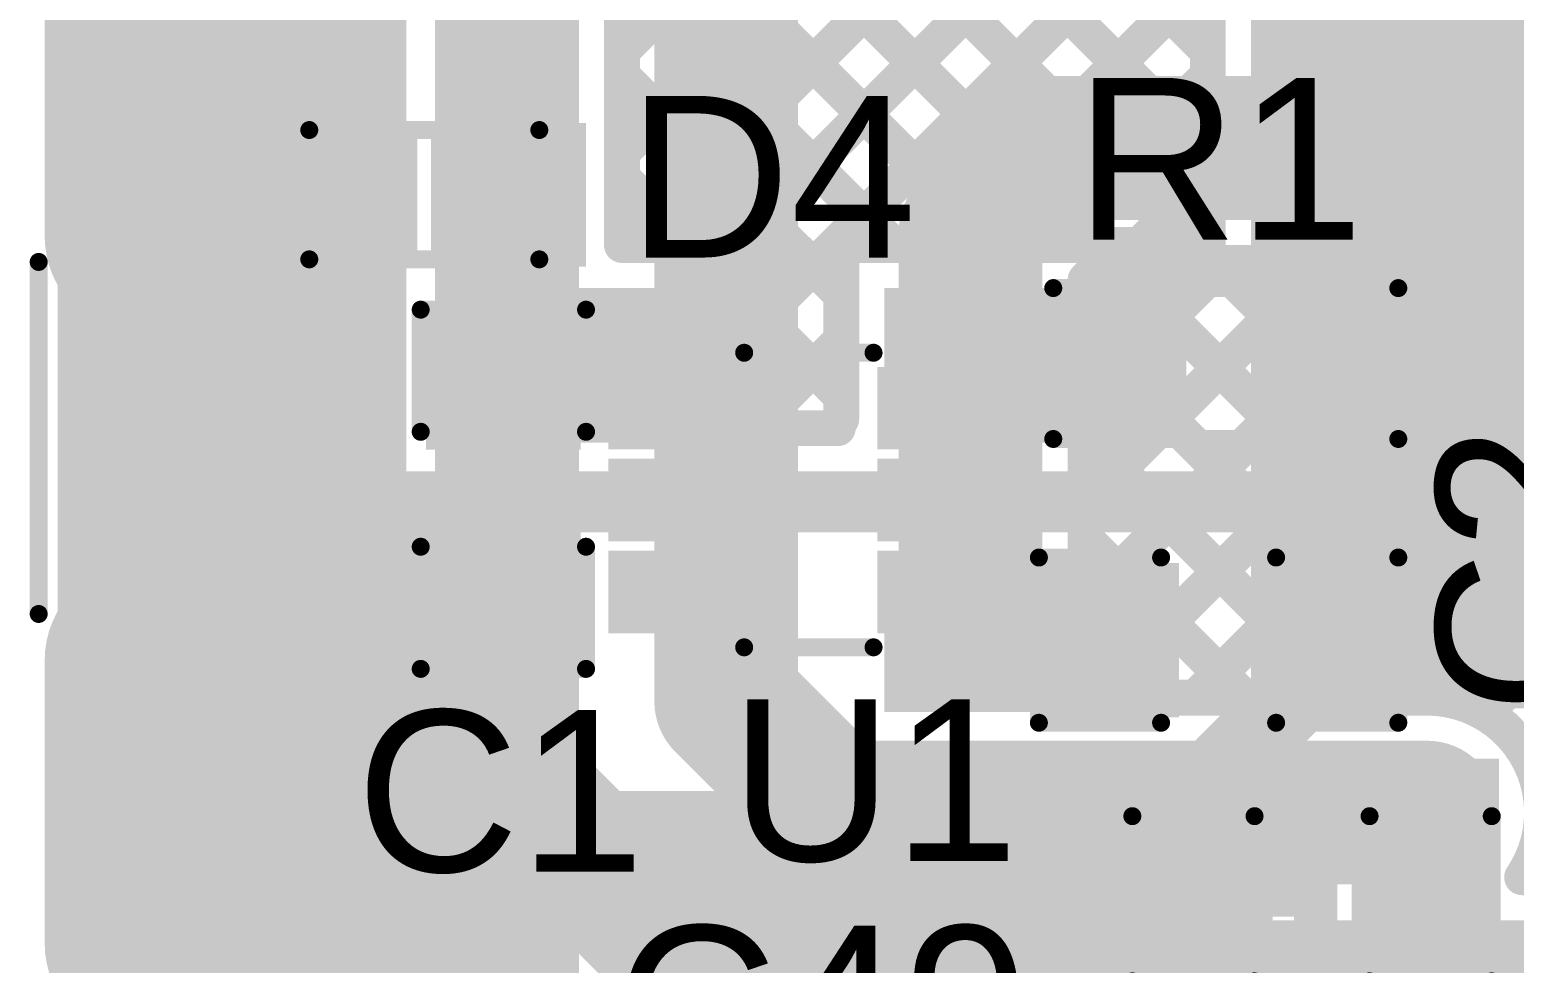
# Model space of a CAD drawing. Header units: millimetres. Extents: x -0.26 to 2.84, y -0.09 to 2.43.
# Drawn here: x 0.4032 to 0.8163, y 0.09 to 0.3499 of the extents above; entities that cross this region are included whole.
import ezdxf

# ---------------------------------------------------------------- set-up
doc = ezdxf.new("R2010")
doc.units = ezdxf.units.MM
doc.header["$MEASUREMENT"] = 0
for name, color, linetype in [('BottomLayer', 5, 'Continuous'), ('BottomSolder', 6, 'Continuous'), ('MultiLayer', 9, 'Continuous'), ('PadHoleLayer', 156, 'Continuous'), ('TopLayer', 1, 'Continuous'), ('TopOverlay', 2, 'Continuous'), ('TopPaste', 8, 'Continuous'), ('TopSolder', 216, 'Continuous'), ('ViaHoleLayer', 16, 'Continuous')]:
    doc.layers.add(name, color=color, linetype=linetype)
doc.styles.add('Arial', font='', dxfattribs={"height": 0.2})
doc.styles.get('Arial').set_extended_font_data('Arial')

# ---------------------------------------------------------------- blocks, each defined once
blk = doc.blocks.new('DFN1006_2L_2')
at = {"layer": 'TopLayer'}
for points in [[(-0.02755905, 0.01299215), (-0.00590555, 0.01299215), (-0.00590555, -0.01299215), (-0.02755905, -0.01299215)], [(0.00590555, 0.01299215), (0.02755905, 0.01299215), (0.02755905, -0.01299215), (0.00590555, -0.01299215)]]:
    blk.add_hatch(color=1, dxfattribs=at).paths.add_polyline_path(points)
at = {"layer": 'TopOverlay'}
blk.add_hatch(color=2, dxfattribs=at).paths.add_polyline_path([(-0.0450026, -0.0200002), (-0.0320026, -0.0200002), (-0.0320026, 0.0199998), (-0.0450026, 0.0199998)])
at = {"layer": 'TopPaste'}
for points in [[(-0.02755905, 0.01299215), (-0.00590555, 0.01299215), (-0.00590555, -0.01299215), (-0.02755905, -0.01299215)], [(0.00590555, 0.01299215), (0.02755905, 0.01299215), (0.02755905, -0.01299215), (0.00590555, -0.01299215)]]:
    blk.add_hatch(color=8, dxfattribs=at).paths.add_polyline_path(points)
at = {"layer": 'TopSolder'}
for points in [[(-0.03155905, 0.01699215), (-0.00190555, 0.01699215), (-0.00190555, -0.01699215), (-0.03155905, -0.01699215)], [(0.00190555, 0.01699215), (0.03155905, 0.01699215), (0.03155905, -0.01699215), (0.00190555, -0.01699215)]]:
    blk.add_hatch(color=216, dxfattribs=at).paths.add_polyline_path(points)
at = {"layer": 'TopOverlay', "const_width": 0.005}
for points in [[(-0.032, 0.018), (-0.032, -0.018)], [(0.032, 0.018), (-0.032, 0.018)], [(0.032, 0.018), (0.032, -0.018)], [(0.032, -0.018), (-0.032, -0.018)]]:
    blk.add_lwpolyline(points, dxfattribs=at)
at = {"layer": 'TopOverlay', "const_width": 0.0025}
for points in [[(-0.03325, 0.018, 1), (-0.03075, 0.018, 1)], [(-0.03325, 0.018, 1), (-0.03075, 0.018, 1)], [(0.03075, 0.018, 1), (0.03325, 0.018, 1)], [(0.03075, 0.018, 1), (0.03325, 0.018, 1)], [(-0.03325, -0.018, 1), (-0.03075, -0.018, 1)], [(-0.03325, -0.018, 1), (-0.03075, -0.018, 1)], [(0.03075, -0.018, 1), (0.03325, -0.018, 1)], [(0.03075, -0.018, 1), (0.03325, -0.018, 1)]]:
    blk.add_lwpolyline(points, format="xyb", close=True, dxfattribs=at)
blk = doc.blocks.new('R__0603_37')
at = {"layer": 'TopLayer'}
for points in [[(-0.015, 0.0175), (-0.015, -0.0175), (-0.045, -0.0175), (-0.045, 0.0175)], [(0.045, 0.0175), (0.045, -0.0175), (0.015, -0.0175), (0.015, 0.0175)]]:
    blk.add_hatch(color=1, dxfattribs=at).paths.add_polyline_path(points)
at = {"layer": 'TopPaste'}
for points in [[(-0.015, 0.0175), (-0.015, -0.0175), (-0.045, -0.0175), (-0.045, 0.0175)], [(0.045, 0.0175), (0.045, -0.0175), (0.015, -0.0175), (0.015, 0.0175)]]:
    blk.add_hatch(color=8, dxfattribs=at).paths.add_polyline_path(points)
at = {"layer": 'TopSolder'}
for points in [[(-0.011, 0.0215), (-0.011, -0.0215), (-0.049, -0.0215), (-0.049, 0.0215)], [(0.049, 0.0215), (0.049, -0.0215), (0.011, -0.0215), (0.011, 0.0215)]]:
    blk.add_hatch(color=216, dxfattribs=at).paths.add_polyline_path(points)
at = {"layer": 'TopOverlay', "const_width": 0.005}
for points in [[(0.048, 0.021), (-0.048, 0.021)], [(-0.048, 0.021), (-0.048, -0.021)], [(0.048, 0.021), (0.048, -0.021)], [(0.048, -0.021), (-0.048, -0.021)]]:
    blk.add_lwpolyline(points, dxfattribs=at)
at = {"layer": 'TopOverlay', "const_width": 0.0025}
for points in [[(-0.04925, 0.021, 1), (-0.04675, 0.021, 1)], [(-0.04925, 0.021, 1), (-0.04675, 0.021, 1)], [(0.04675, 0.021, 1), (0.04925, 0.021, 1)], [(0.04675, 0.021, 1), (0.04925, 0.021, 1)], [(-0.04925, -0.021, 1), (-0.04675, -0.021, 1)], [(-0.04925, -0.021, 1), (-0.04675, -0.021, 1)], [(0.04675, -0.021, 1), (0.04925, -0.021, 1)], [(0.04675, -0.021, 1), (0.04925, -0.021, 1)]]:
    blk.add_lwpolyline(points, format="xyb", close=True, dxfattribs=at)
blk = doc.blocks.new('SC_70_6_75')
at = {"layer": 'TopLayer'}
for points in [[(-0.0517717, 0.0330709), (-0.0230315, 0.0330709), (-0.0230315, 0.0181103), (-0.0517717, 0.0181103)], [(0.0230315, 0.0330709), (0.0517717, 0.0330709), (0.0517717, 0.0181103), (0.0230315, 0.0181103)], [(-0.0517717, 0.0074803), (-0.0230315, 0.0074803), (-0.0230315, -0.0074803), (-0.0517717, -0.0074803)], [(0.0230315, 0.0074803), (0.0517717, 0.0074803), (0.0517717, -0.0074803), (0.0230315, -0.0074803)], [(-0.0517717, -0.0181102), (-0.0230315, -0.0181102), (-0.0230315, -0.0330708), (-0.0517717, -0.0330708)], [(0.0230315, -0.0181102), (0.0517717, -0.0181102), (0.0517717, -0.0330708), (0.0230315, -0.0330708)]]:
    blk.add_hatch(color=1, dxfattribs=at).paths.add_polyline_path(points)
at = {"layer": 'TopPaste'}
for points in [[(-0.0517717, 0.0330709), (-0.0230315, 0.0330709), (-0.0230315, 0.0181103), (-0.0517717, 0.0181103)], [(0.0230315, 0.0330709), (0.0517717, 0.0330709), (0.0517717, 0.0181103), (0.0230315, 0.0181103)], [(-0.0517717, 0.0074803), (-0.0230315, 0.0074803), (-0.0230315, -0.0074803), (-0.0517717, -0.0074803)], [(0.0230315, 0.0074803), (0.0517717, 0.0074803), (0.0517717, -0.0074803), (0.0230315, -0.0074803)], [(-0.0517717, -0.0181102), (-0.0230315, -0.0181102), (-0.0230315, -0.0330708), (-0.0517717, -0.0330708)], [(0.0230315, -0.0181102), (0.0517717, -0.0181102), (0.0517717, -0.0330708), (0.0230315, -0.0330708)]]:
    blk.add_hatch(color=8, dxfattribs=at).paths.add_polyline_path(points)
at = {"layer": 'TopSolder'}
for points in [[(-0.0557717, 0.0370709), (-0.0190315, 0.0370709), (-0.0190315, 0.0141103), (-0.0557717, 0.0141103)], [(0.0190315, 0.0370709), (0.0557717, 0.0370709), (0.0557717, 0.0141103), (0.0190315, 0.0141103)], [(-0.0557717, 0.0114803), (-0.0190315, 0.0114803), (-0.0190315, -0.0114803), (-0.0557717, -0.0114803)], [(0.0190315, 0.0114803), (0.0557717, 0.0114803), (0.0557717, -0.0114803), (0.0190315, -0.0114803)], [(-0.0557717, -0.0141102), (-0.0190315, -0.0141102), (-0.0190315, -0.0370708), (-0.0557717, -0.0370708)], [(0.0190315, -0.0141102), (0.0557717, -0.0141102), (0.0557717, -0.0370708), (0.0190315, -0.0370708)]]:
    blk.add_hatch(color=216, dxfattribs=at).paths.add_polyline_path(points)
at = {"layer": 'TopOverlay'}
for points, const_width in [([(-0.0427639, 0.043, 1), (-0.0472361, 0.043, 1)], 0.007874), ([(-0.0492046, 0.043, 1), (-0.0452676, 0.043, 1)], 0.003937), ([(-0.0447324, 0.043, 1), (-0.0407954, 0.043, 1)], 0.003937), ([(-0.01925, 0.041, 1), (-0.01675, 0.041, 1)], 0.0025), ([(0.01675, 0.041, 1), (0.01925, 0.041, 1)], 0.0025), ([(-0.01925, -0.0409999, 1), (-0.01675, -0.0409999, 1)], 0.0025), ([(0.01675, -0.0409999, 1), (0.01925, -0.0409999, 1)], 0.0025)]:
    blk.add_lwpolyline(points, format="xyb", close=True, dxfattribs=dict(at, const_width=const_width))
at = {"layer": 'TopOverlay', "const_width": 0.005}
for points in [[(0.018, 0.041), (-0.018, 0.041)], [(0.018, -0.0409999), (-0.018, -0.0409999)]]:
    blk.add_lwpolyline(points, dxfattribs=at)
blk = doc.blocks.new('DC_C024E_7A_1_65_95')
at = {"layer": 'BottomLayer'}
h = blk.add_hatch(color=5, dxfattribs=at)
edge = h.paths.add_edge_path()
edge.add_arc((-0.19665355, -0.1692913), 0.023622, 90, 270)
edge.add_line((-0.19665355, -0.1929133), (-0.11791325, -0.1929133))
edge.add_arc((-0.11791325, -0.1692913), 0.023622, 270, 450)
edge.add_line((-0.11791325, -0.1456693), (-0.19665355, -0.1456693))
h = blk.add_hatch(color=5, dxfattribs=at)
edge = h.paths.add_edge_path()
edge.add_arc((0.00019685, -0.1692913), 0.023622, 90, 270)
edge.add_line((0.0001968499999999957, -0.1929133), (0.07893715, -0.1929133))
edge.add_arc((0.07893715, -0.1692913), 0.023622, 270, 450)
edge.add_line((0.07893715, -0.1456693), (0.0001968499999999984, -0.1456693))
at = {"layer": 'BottomSolder'}
h = blk.add_hatch(color=6, dxfattribs=at)
edge = h.paths.add_edge_path()
edge.add_arc((-0.19665355, -0.1692913), 0.027622, 90, 270)
edge.add_line((-0.19665355, -0.1969133), (-0.11791325, -0.1969133))
edge.add_arc((-0.11791325, -0.1692913), 0.027622, 270, 450)
edge.add_line((-0.11791325, -0.1416693), (-0.19665355, -0.1416693))
h = blk.add_hatch(color=6, dxfattribs=at)
edge = h.paths.add_edge_path()
edge.add_arc((0.00019685, -0.1692913), 0.027622, 90, 270)
edge.add_line((0.0001968499999999949, -0.1969133), (0.07893715, -0.1969133))
edge.add_arc((0.07893715, -0.1692913), 0.027622, 270, 450)
edge.add_line((0.07893715, -0.1416693), (0.0001968499999999984, -0.1416693))
at = {"layer": 'MultiLayer'}
h = blk.add_hatch(color=9, dxfattribs=at)
edge = h.paths.add_edge_path()
edge.add_arc((-0.19665355, -0.1692913), 0.023622, 90, 270)
edge.add_line((-0.19665355, -0.1929133), (-0.11791325, -0.1929133))
edge.add_arc((-0.11791325, -0.1692913), 0.023622, 270, 450)
edge.add_line((-0.11791325, -0.1456693), (-0.19665355, -0.1456693))
h = blk.add_hatch(color=9, dxfattribs=at)
edge = h.paths.add_edge_path()
edge.add_arc((0.00019685, -0.1692913), 0.023622, 90, 270)
edge.add_line((0.0001968499999999957, -0.1929133), (0.07893715, -0.1929133))
edge.add_arc((0.07893715, -0.1692913), 0.023622, 270, 450)
edge.add_line((0.07893715, -0.1456693), (0.0001968499999999984, -0.1456693))
at = {"layer": 'PadHoleLayer'}
h = blk.add_hatch(color=156, dxfattribs=at)
edge = h.paths.add_edge_path()
edge.add_arc((-0.1897638, -0.1692913), 0.0108267, 90, 270)
edge.add_line((-0.1897638, -0.180118), (-0.124803, -0.180118))
edge.add_arc((-0.124803, -0.1692913), 0.0108267, 270, 450)
edge.add_line((-0.124803, -0.1584646), (-0.1897638, -0.1584646))
h = blk.add_hatch(color=156, dxfattribs=at)
edge = h.paths.add_edge_path()
edge.add_arc((0.0070866, -0.1692913), 0.0108267, 90, 270)
edge.add_line((0.007086599999999998, -0.180118), (0.0720474, -0.180118))
edge.add_arc((0.0720474, -0.1692913), 0.0108267, 270, 450)
edge.add_line((0.0720474, -0.1584646), (0.007086599999999998, -0.1584646))
at = {"layer": 'TopLayer'}
h = blk.add_hatch(color=1, dxfattribs=at)
edge = h.paths.add_edge_path()
edge.add_arc((-0.19665355, -0.1692913), 0.023622, 90, 270)
edge.add_line((-0.19665355, -0.1929133), (-0.11791325, -0.1929133))
edge.add_arc((-0.11791325, -0.1692913), 0.023622, 270, 450)
edge.add_line((-0.11791325, -0.1456693), (-0.19665355, -0.1456693))
h = blk.add_hatch(color=1, dxfattribs=at)
edge = h.paths.add_edge_path()
edge.add_arc((0.00019685, -0.1692913), 0.023622, 90, 270)
edge.add_line((0.0001968499999999957, -0.1929133), (0.07893715, -0.1929133))
edge.add_arc((0.07893715, -0.1692913), 0.023622, 270, 450)
edge.add_line((0.07893715, -0.1456693), (0.0001968499999999984, -0.1456693))
at = {"layer": 'TopSolder'}
h = blk.add_hatch(color=216, dxfattribs=at)
edge = h.paths.add_edge_path()
edge.add_arc((-0.19665355, -0.1692913), 0.027622, 90, 270)
edge.add_line((-0.19665355, -0.1969133), (-0.11791325, -0.1969133))
edge.add_arc((-0.11791325, -0.1692913), 0.027622, 270, 450)
edge.add_line((-0.11791325, -0.1416693), (-0.19665355, -0.1416693))
h = blk.add_hatch(color=216, dxfattribs=at)
edge = h.paths.add_edge_path()
edge.add_arc((0.00019685, -0.1692913), 0.027622, 90, 270)
edge.add_line((0.0001968499999999949, -0.1969133), (0.07893715, -0.1969133))
edge.add_arc((0.07893715, -0.1692913), 0.027622, 270, 450)
edge.add_line((0.07893715, -0.1416693), (0.0001968499999999984, -0.1416693))
at = {"layer": 'TopOverlay', "const_width": 0.005}
blk.add_lwpolyline([(-0.105, -0.14), (-0.007, -0.14)], dxfattribs=at)
at = {"layer": 'TopOverlay', "const_width": 0.0025}
for points in [[(-0.10625, -0.14, 1), (-0.10375, -0.14, 1)], [(-0.00825, -0.14, 1), (-0.00575, -0.14, 1)]]:
    blk.add_lwpolyline(points, format="xyb", close=True, dxfattribs=at)
blk = doc.blocks.new('C__0603_108')
at = {"layer": 'TopLayer'}
for points in [[(-0.045, -0.0175), (-0.045, 0.0175), (-0.015, 0.0175), (-0.015, -0.0175)], [(0.015, -0.0175), (0.015, 0.0175), (0.045, 0.0175), (0.045, -0.0175)]]:
    blk.add_hatch(color=1, dxfattribs=at).paths.add_polyline_path(points)
at = {"layer": 'TopPaste'}
for points in [[(-0.045, -0.0175), (-0.045, 0.0175), (-0.015, 0.0175), (-0.015, -0.0175)], [(0.015, -0.0175), (0.015, 0.0175), (0.045, 0.0175), (0.045, -0.0175)]]:
    blk.add_hatch(color=8, dxfattribs=at).paths.add_polyline_path(points)
at = {"layer": 'TopSolder'}
for points in [[(-0.049, -0.0215), (-0.049, 0.0215), (-0.011, 0.0215), (-0.011, -0.0215)], [(0.011, -0.0215), (0.011, 0.0215), (0.049, 0.0215), (0.049, -0.0215)]]:
    blk.add_hatch(color=216, dxfattribs=at).paths.add_polyline_path(points)
at = {"layer": 'TopOverlay', "const_width": 0.005}
for points in [[(-0.05, -0.023), (-0.05, 0.023)], [(-0.05, 0.023), (-0.016, 0.023)], [(0.016, 0.023), (0.05, 0.023)], [(0.05, -0.023), (0.05, 0.023)], [(-0.05, -0.023), (-0.016, -0.023)], [(0.016, -0.023), (0.05, -0.023)]]:
    blk.add_lwpolyline(points, dxfattribs=at)
at = {"layer": 'TopOverlay', "const_width": 0.0025}
for points in [[(-0.05125, 0.023, 1), (-0.04875, 0.023, 1)], [(-0.05125, 0.023, 1), (-0.04875, 0.023, 1)], [(-0.01725, 0.023, 1), (-0.01475, 0.023, 1)], [(0.01475, 0.023, 1), (0.01725, 0.023, 1)], [(0.04875, 0.023, 1), (0.05125, 0.023, 1)], [(0.04875, 0.023, 1), (0.05125, 0.023, 1)], [(-0.05125, -0.023, 1), (-0.04875, -0.023, 1)], [(-0.05125, -0.023, 1), (-0.04875, -0.023, 1)], [(-0.01725, -0.023, 1), (-0.01475, -0.023, 1)], [(0.01475, -0.023, 1), (0.01725, -0.023, 1)], [(0.04875, -0.023, 1), (0.05125, -0.023, 1)], [(0.04875, -0.023, 1), (0.05125, -0.023, 1)]]:
    blk.add_lwpolyline(points, format="xyb", close=True, dxfattribs=at)
blk = doc.blocks.new('C__0603_151')
at = {"layer": 'TopLayer'}
for points in [[(-0.045, -0.0175), (-0.045, 0.0175), (-0.015, 0.0175), (-0.015, -0.0175)], [(0.015, -0.0175), (0.015, 0.0175), (0.045, 0.0175), (0.045, -0.0175)]]:
    blk.add_hatch(color=1, dxfattribs=at).paths.add_polyline_path(points)
at = {"layer": 'TopPaste'}
for points in [[(-0.045, -0.0175), (-0.045, 0.0175), (-0.015, 0.0175), (-0.015, -0.0175)], [(0.015, -0.0175), (0.015, 0.0175), (0.045, 0.0175), (0.045, -0.0175)]]:
    blk.add_hatch(color=8, dxfattribs=at).paths.add_polyline_path(points)
at = {"layer": 'TopSolder'}
for points in [[(-0.049, -0.0215), (-0.049, 0.0215), (-0.011, 0.0215), (-0.011, -0.0215)], [(0.011, -0.0215), (0.011, 0.0215), (0.049, 0.0215), (0.049, -0.0215)]]:
    blk.add_hatch(color=216, dxfattribs=at).paths.add_polyline_path(points)
at = {"layer": 'TopOverlay', "const_width": 0.005}
for points in [[(-0.05, 0.023), (-0.05, -0.023)], [(-0.016, 0.023), (-0.05, 0.023)], [(0.05, 0.023), (0.016, 0.023)], [(0.05, 0.023), (0.05, -0.023)], [(-0.016, -0.023), (-0.05, -0.023)], [(0.05, -0.023), (0.016, -0.023)]]:
    blk.add_lwpolyline(points, dxfattribs=at)
at = {"layer": 'TopOverlay', "const_width": 0.0025}
for points in [[(-0.05125, 0.023, 1), (-0.04875, 0.023, 1)], [(-0.05125, 0.023, 1), (-0.04875, 0.023, 1)], [(-0.01725, 0.023, 1), (-0.01475, 0.023, 1)], [(0.01475, 0.023, 1), (0.01725, 0.023, 1)], [(0.04875, 0.023, 1), (0.05125, 0.023, 1)], [(0.04875, 0.023, 1), (0.05125, 0.023, 1)], [(-0.05125, -0.023, 1), (-0.04875, -0.023, 1)], [(-0.05125, -0.023, 1), (-0.04875, -0.023, 1)], [(-0.01725, -0.023, 1), (-0.01475, -0.023, 1)], [(0.01475, -0.023, 1), (0.01725, -0.023, 1)], [(0.04875, -0.023, 1), (0.05125, -0.023, 1)], [(0.04875, -0.023, 1), (0.05125, -0.023, 1)]]:
    blk.add_lwpolyline(points, format="xyb", close=True, dxfattribs=at)
blk = doc.blocks.new('C__0603_152')
at = {"layer": 'TopLayer'}
for points in [[(-0.045, -0.0175), (-0.045, 0.0175), (-0.015, 0.0175), (-0.015, -0.0175)], [(0.015, -0.0175), (0.015, 0.0175), (0.045, 0.0175), (0.045, -0.0175)]]:
    blk.add_hatch(color=1, dxfattribs=at).paths.add_polyline_path(points)
at = {"layer": 'TopPaste'}
for points in [[(-0.045, -0.0175), (-0.045, 0.0175), (-0.015, 0.0175), (-0.015, -0.0175)], [(0.015, -0.0175), (0.015, 0.0175), (0.045, 0.0175), (0.045, -0.0175)]]:
    blk.add_hatch(color=8, dxfattribs=at).paths.add_polyline_path(points)
at = {"layer": 'TopSolder'}
for points in [[(-0.049, -0.0215), (-0.049, 0.0215), (-0.011, 0.0215), (-0.011, -0.0215)], [(0.011, -0.0215), (0.011, 0.0215), (0.049, 0.0215), (0.049, -0.0215)]]:
    blk.add_hatch(color=216, dxfattribs=at).paths.add_polyline_path(points)
at = {"layer": 'TopOverlay', "const_width": 0.005}
for points in [[(-0.05, 0.023), (-0.05, -0.023)], [(-0.05, 0.023), (-0.016, 0.023)], [(0.016, 0.023), (0.05, 0.023)], [(0.05, 0.023), (0.05, -0.023)], [(-0.05, -0.023), (-0.016, -0.023)], [(0.016, -0.023), (0.05, -0.023)]]:
    blk.add_lwpolyline(points, dxfattribs=at)
at = {"layer": 'TopOverlay', "const_width": 0.0025}
for points in [[(-0.05125, 0.023, 1), (-0.04875, 0.023, 1)], [(-0.05125, 0.023, 1), (-0.04875, 0.023, 1)], [(-0.01725, 0.023, 1), (-0.01475, 0.023, 1)], [(0.01475, 0.023, 1), (0.01725, 0.023, 1)], [(0.04875, 0.023, 1), (0.05125, 0.023, 1)], [(0.04875, 0.023, 1), (0.05125, 0.023, 1)], [(-0.05125, -0.023, 1), (-0.04875, -0.023, 1)], [(-0.05125, -0.023, 1), (-0.04875, -0.023, 1)], [(-0.01725, -0.023, 1), (-0.01475, -0.023, 1)], [(0.01475, -0.023, 1), (0.01725, -0.023, 1)], [(0.04875, -0.023, 1), (0.05125, -0.023, 1)], [(0.04875, -0.023, 1), (0.05125, -0.023, 1)]]:
    blk.add_lwpolyline(points, format="xyb", close=True, dxfattribs=at)

msp = doc.modelspace()

# ---------------------------------------------------------------- hatches: boundary and pattern name
at = {"layer": 'BottomLayer'}
h = msp.add_hatch(color=5, dxfattribs=at)
edge = h.paths.add_edge_path()
edge.add_arc((0.665, 0.185), 0.011811, 0, 360)
h = msp.add_hatch(color=5, dxfattribs=at)
edge = h.paths.add_edge_path()
edge.add_arc((0.792, 0.132), 0.011811, 0, 360)
at = {"layer": 'BottomSolder'}
h = msp.add_hatch(color=6, dxfattribs=at)
edge = h.paths.add_edge_path()
edge.add_arc((0.792, 0.132), 0.015811, 0, 360)
at = {"layer": 'TopLayer'}
for points in [[(0.743, 0.161), (1.119, 0.161), (1.119, 0.581), (0.743, 0.581)], [(0.4109999, 0.19), (0.5079999, 0.19), (0.5079999, 0.398), (0.4109999, 0.398)], [(0.5989999, 0.2779999), (0.5159999, 0.2779999), (0.5159999, 0.2349999), (0.5989999, 0.2349999)], [(0.6409999, 0.2349999), (0.7199999, 0.2349999), (0.7199999, 0.2779999), (0.6409999, 0.2779999)], [(0.4109999, -0.073), (0.5559999, -0.073), (0.5559999, 0.227), (0.4109999, 0.227)], [(0.5169999, 0.21), (0.7759999, 0.21), (0.7759999, 0.227), (0.5169999, 0.227)], [(0.6409999, 0.16), (0.7199999, 0.16), (0.7199999, 0.203), (0.6409999, 0.203)], [(0.774, 0.033), (0.812, 0.033), (0.812, 0.147), (0.774, 0.147)], [(0.524, 0.095), (0.747, 0.095), (0.747, 0.138), (0.524, 0.138)]]:
    msp.add_hatch(color=1, dxfattribs=at).paths.add_polyline_path(points)
h = msp.add_hatch(color=1, dxfattribs=at)
edge = h.paths.add_edge_path()
edge.add_arc((0.665, 0.185), 0.011811, 0, 360)
h = msp.add_hatch(color=1, dxfattribs=at)
edge = h.paths.add_edge_path()
edge.add_arc((0.792, 0.132), 0.011811, 0, 360)
at = {"layer": 'TopSolder'}
h = msp.add_hatch(color=216, dxfattribs=at)
edge = h.paths.add_edge_path()
edge.add_arc((0.792, 0.132), 0.015811, 0, 360)
at = {"layer": 'ViaHoleLayer'}
h = msp.add_hatch(color=16, dxfattribs=at)
edge = h.paths.add_edge_path()
edge.add_arc((0.665, 0.185), 0.0059055, 0, 360)
h = msp.add_hatch(color=16, dxfattribs=at)
edge = h.paths.add_edge_path()
edge.add_arc((0.792, 0.132), 0.0059055, 0, 360)

# ---------------------------------------------------------------- linework, layer by layer
at = {"layer": 'BottomLayer'}
for points, const_width in [([(0.597, 0.163), (0.597, 0.449)], 0.04), ([(0.5359999, 0.1410001), (0.5359999, 0.4261354)], 0.04), ([(0.6649999, 0.2935685), (0.6884314, 0.317)], 0.04), ([(0.6884314, 0.317), (1.9830001, 0.317)], 0.04), ([(0.6649999, 0.1850001), (0.6649999, 0.2935685)], 0.04), ([(0.6969999, 0.1900861), (0.7919138, 0.285)], 0.01), ([(0.6969999, 0.274939), (0.7070609, 0.285)], 0.01), ([(0.6969999, 0.2803137), (0.7016862, 0.285)], 0.01), ([(0.6969999, 0.2183704), (0.7636295, 0.285)], 0.01), ([(0.6969999, 0.2466547), (0.7353452, 0.285)], 0.01), ([(0.6991981, 0.164), (0.8201981, 0.285)], 0.01), ([(0.7016862, 0.285), (1.1303603, 0.285)], 0.01), ([(0.7050428, 0.285), (0.8760428, 0.114)], 0.01), ([(0.7274824, 0.164), (0.8484824, 0.285)], 0.01), ([(0.7333271, 0.285), (0.9043271, 0.114)], 0.01), ([(0.7557667, 0.164), (0.8767667, 0.285)], 0.01), ([(0.7616114, 0.285), (0.9326114, 0.114)], 0.01), ([(0.784051, 0.164), (0.905051, 0.285)], 0.01), ([(0.7898957, 0.285), (0.9676032, 0.1072925)], 0.01), ([(0.8080305, 0.1596952), (0.9333353, 0.285)], 0.01), ([(0.81818, 0.285), (1.0309999, 0.0721801)], 0.01), ([(0.8189039, 0.114), (0.9899039, 0.285)], 0.01), ([(0.6969999, 0.18508), (0.6969999, 0.2803137)], 0.01), ([(0.6969999, 0.2647586), (0.7984063, 0.1633522)], 0.01), ([(0.6969999, 0.2364743), (0.7694742, 0.164)], 0.01), ([(0.6969999, 0.20819), (0.7411899, 0.164)], 0.01), ([(0.6649999, 0.1850001), (0.665, 0.185)], 0.04), ([(0.597, 0.163), (0.628, 0.132)], 0.04), ([(0.6966468, 0.1802588), (0.7129056, 0.164)], 0.01), ([(0.6891454, 0.164), (0.792, 0.164)], 0.01), ([(0.5359999, 0.1410001), (0.595, 0.082)], 0.04), ([(0.628, 0.132), (0.792, 0.132)], 0.04), ([(0.8184575, 0.114), (0.9479999, 0.114)], 0.01), ([(0.595, 0.082), (0.9479999, 0.082)], 0.04)]:
    msp.add_lwpolyline(points, dxfattribs=dict(at, const_width=const_width))
for points, const_width in [([(0.6784314, 0.317, 1), (0.6984314, 0.317, 1)], 0.02), ([(0.6784314, 0.317, 1), (0.6984314, 0.317, 1)], 0.02), ([(0.6549999, 0.2935685, 1), (0.6749999, 0.2935685, 1)], 0.02), ([(0.6549999, 0.2935685, 1), (0.6749999, 0.2935685, 1)], 0.02), ([(0.6991862, 0.285, 1), (0.7041862, 0.285, 1)], 0.005), ([(0.6991862, 0.285, 1), (0.7041862, 0.285, 1)], 0.005), ([(0.7025428, 0.285, 1), (0.7075428, 0.285, 1)], 0.005), ([(0.7045609, 0.285, 1), (0.7095609, 0.285, 1)], 0.005), ([(0.7308271, 0.285, 1), (0.7358271, 0.285, 1)], 0.005), ([(0.7328452, 0.285, 1), (0.7378452, 0.285, 1)], 0.005), ([(0.7591114, 0.285, 1), (0.7641114, 0.285, 1)], 0.005), ([(0.7611295, 0.285, 1), (0.7661295, 0.285, 1)], 0.005), ([(0.7873957, 0.285, 1), (0.7923957, 0.285, 1)], 0.005), ([(0.7894138, 0.285, 1), (0.7944138, 0.285, 1)], 0.005), ([(0.81568, 0.285, 1), (0.82068, 0.285, 1)], 0.005), ([(0.8176981, 0.285, 1), (0.8226981, 0.285, 1)], 0.005), ([(0.6944999, 0.2803137, 1), (0.6994999, 0.2803137, 1)], 0.005), ([(0.6944999, 0.2803137, 1), (0.6994999, 0.2803137, 1)], 0.005), ([(0.6944999, 0.274939, 1), (0.6994999, 0.274939, 1)], 0.005), ([(0.6944999, 0.2647586, 1), (0.6994999, 0.2647586, 1)], 0.005), ([(0.6944999, 0.2466547, 1), (0.6994999, 0.2466547, 1)], 0.005), ([(0.6944999, 0.2364743, 1), (0.6994999, 0.2364743, 1)], 0.005), ([(0.6944999, 0.2183704, 1), (0.6994999, 0.2183704, 1)], 0.005), ([(0.6944999, 0.20819, 1), (0.6994999, 0.20819, 1)], 0.005), ([(0.6549999, 0.1850001, 1), (0.6749999, 0.1850001, 1)], 0.02), ([(0.6549999, 0.1850001, 1), (0.6749999, 0.1850001, 1)], 0.02), ([(0.655, 0.185, 1), (0.675, 0.185, 1)], 0.02), ([(0.6944999, 0.1900861, 1), (0.6994999, 0.1900861, 1)], 0.005), ([(0.6944999, 0.18508, 1), (0.6994999, 0.18508, 1)], 0.005), ([(0.6944999, 0.1850001, 1), (0.6994999, 0.1850001, 1)], 0.005), ([(0.6945, 0.185, 1), (0.6995, 0.185, 1)], 0.005), ([(0.587, 0.163, 1), (0.607, 0.163, 1)], 0.02), ([(0.587, 0.163, 1), (0.607, 0.163, 1)], 0.02), ([(0.6941468, 0.1802588, 1), (0.6991468, 0.1802588, 1)], 0.005), ([(0.6866452, 0.164, 1), (0.6916452, 0.164, 1)], 0.005), ([(0.6866454, 0.164, 1), (0.6916454, 0.164, 1)], 0.005), ([(0.6866454, 0.164, 1), (0.6916454, 0.164, 1)], 0.005), ([(0.6966981, 0.164, 1), (0.7016981, 0.164, 1)], 0.005), ([(0.7104056, 0.164, 1), (0.7154056, 0.164, 1)], 0.005), ([(0.7249824, 0.164, 1), (0.7299824, 0.164, 1)], 0.005), ([(0.7386899, 0.164, 1), (0.7436899, 0.164, 1)], 0.005), ([(0.7532667, 0.164, 1), (0.7582667, 0.164, 1)], 0.005), ([(0.7669742, 0.164, 1), (0.7719742, 0.164, 1)], 0.005), ([(0.781551, 0.164, 1), (0.786551, 0.164, 1)], 0.005), ([(0.7895, 0.164, 1), (0.7945, 0.164, 1)], 0.005), ([(0.7895, 0.164, 1), (0.7945, 0.164, 1)], 0.005), ([(0.7959063, 0.1633522, 1), (0.8009063, 0.1633522, 1)], 0.005), ([(0.8055305, 0.1596952, 1), (0.8105305, 0.1596952, 1)], 0.005), ([(0.5259999, 0.1410001, 1), (0.5459999, 0.1410001, 1)], 0.02), ([(0.5259999, 0.1410001, 1), (0.5459999, 0.1410001, 1)], 0.02), ([(0.618, 0.132, 1), (0.638, 0.132, 1)], 0.02), ([(0.618, 0.132, 1), (0.638, 0.132, 1)], 0.02), ([(0.782, 0.132, 1), (0.802, 0.132, 1)], 0.02), ([(0.8159575, 0.114, 1), (0.8209575, 0.114, 1)], 0.005), ([(0.8159575, 0.114, 1), (0.8209575, 0.114, 1)], 0.005), ([(0.8164039, 0.114, 1), (0.8214039, 0.114, 1)], 0.005), ([(0.585, 0.082, 1), (0.605, 0.082, 1)], 0.02), ([(0.585, 0.082, 1), (0.605, 0.082, 1)], 0.02)]:
    msp.add_lwpolyline(points, format="xyb", close=True, dxfattribs=dict(at, const_width=const_width))
at = {"layer": 'BottomLayer', "const_width": 0.01}
for points in [[(0.6969999, 0.1850001, -0.1808958629890083), (0.6891452, 0.164)], [(0.697, 0.185, -0.1808947937115457), (0.6891454, 0.164)], [(0.792, 0.164, -0.4142135623730951), (0.824, 0.132)], [(0.824, 0.132, -0.1504720765483789), (0.8184575, 0.114)]]:
    msp.add_lwpolyline(points, format="xyb", dxfattribs=at)
at = {"layer": 'TopLayer'}
for points, const_width in [([(0.424, 0.6508957), (0.731, 0.3438957)], 0.01), ([(0.424, 0.6226114), (0.731, 0.3156114)], 0.01), ([(0.424, 0.5943271), (0.7283272, 0.2899999)], 0.01), ([(0.731, 0.2899999), (0.731, 0.527)], 0.01), ([(0.5679999, 0.3439291), (0.731, 0.5069292)], 0.01), ([(0.5679999, 0.3156448), (0.731, 0.4786449)], 0.01), ([(0.5706393, 0.2899999), (0.731, 0.4503606)], 0.01), ([(0.5359999, 0.272), (0.5359999, 0.4261354)], 0.04), ([(0.5679999, 0.2899999), (0.5679999, 0.4261354)], 0.01), ([(0.5679999, 0.4220429), (0.7000429, 0.2899999)], 0.01), ([(0.5989236, 0.2899999), (0.731, 0.4220763)], 0.01), ([(0.5679999, 0.3937586), (0.6717586, 0.2899999)], 0.01), ([(0.6109999, 0.2737919), (0.731, 0.393792)], 0.01), ([(0.5679999, 0.3654743), (0.6434743, 0.2899999)], 0.01), ([(0.6554922, 0.2899999), (0.731, 0.3655077)], 0.01), ([(0.5679999, 0.33719), (0.6289999, 0.27619)], 0.01), ([(0.6837765, 0.2899999), (0.731, 0.3372234)], 0.01), ([(0.7120608, 0.2899999), (0.731, 0.3089391)], 0.01), ([(0.5679999, 0.3089057), (0.5869057, 0.2899999)], 0.01), ([(0.5679999, 0.2899999), (0.6109999, 0.2899999)], 0.01), ([(0.6109999, 0.2414803), (0.6109999, 0.2899999)], 0.01), ([(0.6289999, 0.2414803), (0.6289999, 0.2899999)], 0.01), ([(0.6289999, 0.2899999), (0.731, 0.2899999)], 0.01), ([(0.7283272, 0.2899999), (0.731, 0.2873271)], 0.01), ([(0.731, 0.2865), (0.731, 0.2899999)], 0.01), ([(0.6109999, 0.2659057), (0.6289999, 0.2479057)], 0.01), ([(0.6109999, 0.2455076), (0.6289999, 0.2635076)], 0.01), ([(0.6119684, 0.239), (0.6280314, 0.239)], 0.01), ([(0.7599999, 0.1735), (0.760307, 0.1738071)], 0.022), ([(0.7599999, 0.1689999), (0.7599999, 0.1735)], 0.022), ([(0.760307, 0.1738071), (0.7628071, 0.1738071)], 0.022), ([(0.7320845, 0.1410845), (0.7599999, 0.1689999)], 0.022), ([(0.7320845, 0.1100845), (0.7320845, 0.1410845)], 0.022), ([(0.76, 0.0755), (0.76, 0.136473)], 0.01), ([(0.762, 0.0385669), (0.762, 0.138473)], 0.01), ([(0.73, 0.108), (0.7320845, 0.1100845)], 0.022), ([(0.73, 0.108), (0.755, 0.108)], 0.01), ([(0.73, 0.0805), (0.73, 0.108)], 0.01)]:
    msp.add_lwpolyline(points, dxfattribs=dict(at, const_width=const_width))
for points, const_width in [([(0.5654999, 0.3439291, 1), (0.5704999, 0.3439291, 1)], 0.005), ([(0.7285, 0.3438957, 1), (0.7335, 0.3438957, 1)], 0.005), ([(0.5654999, 0.33719, 1), (0.5704999, 0.33719, 1)], 0.005), ([(0.7285, 0.3372234, 1), (0.7335, 0.3372234, 1)], 0.005), ([(0.5654999, 0.3156448, 1), (0.5704999, 0.3156448, 1)], 0.005), ([(0.7285, 0.3156114, 1), (0.7335, 0.3156114, 1)], 0.005), ([(0.7285, 0.3089391, 1), (0.7335, 0.3089391, 1)], 0.005), ([(0.5654999, 0.3089057, 1), (0.5704999, 0.3089057, 1)], 0.005), ([(0.5654999, 0.2899999, 1), (0.5704999, 0.2899999, 1)], 0.005), ([(0.5654999, 0.2899999, 1), (0.5704999, 0.2899999, 1)], 0.005), ([(0.5681393, 0.2899999, 1), (0.5731393, 0.2899999, 1)], 0.005), ([(0.5844057, 0.2899999, 1), (0.5894057, 0.2899999, 1)], 0.005), ([(0.5964236, 0.2899999, 1), (0.6014236, 0.2899999, 1)], 0.005), ([(0.6084999, 0.2899999, 1), (0.6134999, 0.2899999, 1)], 0.005), ([(0.6084999, 0.2899999, 1), (0.6134999, 0.2899999, 1)], 0.005), ([(0.6264999, 0.2899999, 1), (0.6314999, 0.2899999, 1)], 0.005), ([(0.6264999, 0.2899999, 1), (0.6314999, 0.2899999, 1)], 0.005), ([(0.6409743, 0.2899999, 1), (0.6459743, 0.2899999, 1)], 0.005), ([(0.6529922, 0.2899999, 1), (0.6579922, 0.2899999, 1)], 0.005), ([(0.6692586, 0.2899999, 1), (0.6742586, 0.2899999, 1)], 0.005), ([(0.6812765, 0.2899999, 1), (0.6862765, 0.2899999, 1)], 0.005), ([(0.6975429, 0.2899999, 1), (0.7025429, 0.2899999, 1)], 0.005), ([(0.7095608, 0.2899999, 1), (0.7145608, 0.2899999, 1)], 0.005), ([(0.7258272, 0.2899999, 1), (0.7308272, 0.2899999, 1)], 0.005), ([(0.7258272, 0.2899999, 1), (0.7308272, 0.2899999, 1)], 0.005), ([(0.7285, 0.2899999, 1), (0.7335, 0.2899999, 1)], 0.005), ([(0.7285, 0.2899999, 1), (0.7335, 0.2899999, 1)], 0.005), ([(0.7285, 0.2899999, 1), (0.7335, 0.2899999, 1)], 0.005), ([(0.5259999, 0.272, 1), (0.5459999, 0.272, 1)], 0.02), ([(0.7285, 0.2873271, 1), (0.7335, 0.2873271, 1)], 0.005), ([(0.7285, 0.2865, 1), (0.7335, 0.2865, 1)], 0.005), ([(0.6264999, 0.27619, 1), (0.6314999, 0.27619, 1)], 0.005), ([(0.6084999, 0.2737919, 1), (0.6134999, 0.2737919, 1)], 0.005), ([(0.6084999, 0.2659057, 1), (0.6134999, 0.2659057, 1)], 0.005), ([(0.6264999, 0.2635076, 1), (0.6314999, 0.2635076, 1)], 0.005), ([(0.6264999, 0.2479057, 1), (0.6314999, 0.2479057, 1)], 0.005), ([(0.6084999, 0.2455076, 1), (0.6134999, 0.2455076, 1)], 0.005), ([(0.6084999, 0.2414803, 1), (0.6134999, 0.2414803, 1)], 0.005), ([(0.6094684, 0.239, 1), (0.6144684, 0.239, 1)], 0.005), ([(0.6255314, 0.239, 1), (0.6305314, 0.239, 1)], 0.005), ([(0.6264999, 0.2414803, 1), (0.6314999, 0.2414803, 1)], 0.005), ([(0.7544999, 0.1735, 1), (0.7654999, 0.1735, 1)], 0.011), ([(0.7544999, 0.1735, 1), (0.7654999, 0.1735, 1)], 0.011), ([(0.754807, 0.1738071, 1), (0.765807, 0.1738071, 1)], 0.011), ([(0.754807, 0.1738071, 1), (0.765807, 0.1738071, 1)], 0.011), ([(0.7573071, 0.1738071, 1), (0.7683071, 0.1738071, 1)], 0.011), ([(0.7544999, 0.1689999, 1), (0.7654999, 0.1689999, 1)], 0.011), ([(0.7544999, 0.1689999, 1), (0.7654999, 0.1689999, 1)], 0.011), ([(0.7265845, 0.1410845, 1), (0.7375845, 0.1410845, 1)], 0.011), ([(0.7265845, 0.1410845, 1), (0.7375845, 0.1410845, 1)], 0.011), ([(0.7575, 0.136473, 1), (0.7625, 0.136473, 1)], 0.005), ([(0.7595, 0.138473, 1), (0.7645, 0.138473, 1)], 0.005), ([(0.7265845, 0.1100845, 1), (0.7375845, 0.1100845, 1)], 0.011), ([(0.7265845, 0.1100845, 1), (0.7375845, 0.1100845, 1)], 0.011), ([(0.7245, 0.108, 1), (0.7355, 0.108, 1)], 0.011), ([(0.7275, 0.108, 1), (0.7325, 0.108, 1)], 0.005), ([(0.7275, 0.108, 1), (0.7325, 0.108, 1)], 0.005), ([(0.7525, 0.108, 1), (0.7575, 0.108, 1)], 0.005)]:
    msp.add_lwpolyline(points, format="xyb", close=True, dxfattribs=dict(at, const_width=const_width))
at = {"layer": 'TopOverlay', "const_width": 0.007}
for points in [[(0.6895, 0.1025), (0.7025, 0.1155)], [(0.6945, 0.1155), (0.7025, 0.1155)], [(0.7025, 0.1075), (0.7025, 0.1155)]]:
    msp.add_lwpolyline(points, dxfattribs=at)
at = {"layer": 'TopOverlay', "const_width": 0.0035}
for points in [[(0.69275, 0.1155, 1), (0.69625, 0.1155, 1)], [(0.70075, 0.1155, 1), (0.70425, 0.1155, 1)], [(0.70075, 0.1155, 1), (0.70425, 0.1155, 1)], [(0.70075, 0.1155, 1), (0.70425, 0.1155, 1)], [(0.70075, 0.1075, 1), (0.70425, 0.1075, 1)], [(0.68775, 0.1025, 1), (0.69125, 0.1025, 1)]]:
    msp.add_lwpolyline(points, format="xyb", close=True, dxfattribs=at)

# ---------------------------------------------------------------- block references
for name, p, rotation in [('DC_C024E_7A_1_65_95', (0.2657086, 0.2922834), 90), ('DFN1006_2L_2', (0.513, 0.304), 180), ('R__0603_37', (0.736, 0.257), 180), ('C__0603_152', (0.5349999, 0.222), 90), ('SC_70_6_75', (0.6199999, 0.219), 180), ('C__0603_151', (0.7339999, 0.18), 180)]:
    msp.add_blockref(name, p, dxfattribs=dict(rotation=rotation))
msp.add_blockref('C__0603_108', (0.76, 0.108))

# ---------------------------------------------------------------- texts
at = {"layer": 'TopOverlay', "style": 'Arial'}
for s, p in [('R1', (0.6940097, 0.2915073)), ('D4', (0.5695121, 0.2865073)), ('C1', (0.4940097, 0.1155073)), ('U1', (0.5980097, 0.1185073)), ('C49', (0.5660194, 0.0555073))]:
    msp.add_text(s, height=0.045, dxfattribs=at).set_placement(p)
msp.add_text('C2', height=0.045, rotation=90, dxfattribs=at).set_placement((0.8394926, 0.1595122))

doc.saveas('drawing.dxf')
